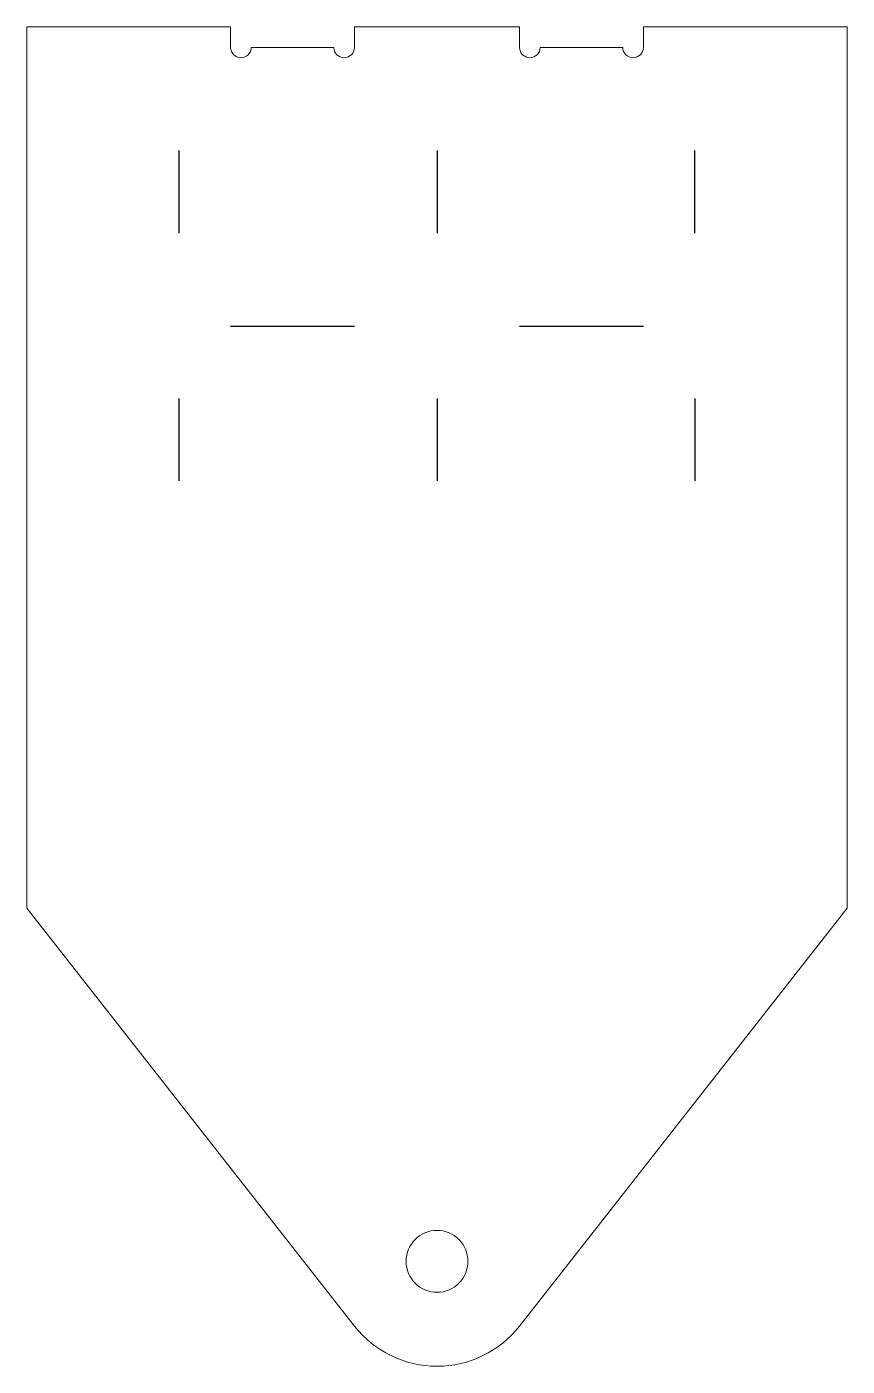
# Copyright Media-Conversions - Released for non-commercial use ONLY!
# Model space of a CAD drawing. Header units: inches. Extents: x 22.49 to 27.46, y 10.93 to 19.04.
import ezdxf

# ---------------------------------------------------------------- set-up
doc = ezdxf.new("R2010")
doc.units = ezdxf.units.IN
doc.header["$MEASUREMENT"] = 0
doc.layers.add('VISIBLE', color=7, linetype='Continuous', lineweight=0)

msp = doc.modelspace()

# ---------------------------------------------------------------- linework, layer by layer
for p, q in [((23.416, 17.7892), (23.416, 18.2892)), ((24.9785, 18.2892), (24.9785, 17.7892)), ((26.541, 17.7892), (26.541, 18.2892)), ((23.7285, 17.2267), (24.4785, 17.2267)), ((25.4785, 17.2267), (26.2285, 17.2267)), ((23.416, 16.2892), (23.416, 16.7892)), ((24.9785, 16.7892), (24.9785, 16.2892)), ((26.541, 16.7892), (26.541, 16.2892))]:
    msp.add_line(p, q)
at = {"layer": 'VISIBLE'}
for p, q in [((22.4935, 13.703), (22.4935, 19.0392)), ((22.4935, 19.0392), (23.7285, 19.0392)), ((23.7285, 18.9142), (23.7285, 19.0392)), ((24.4785, 19.0392), (24.4785, 18.9142)), ((24.4785, 19.0392), (25.4785, 19.0392)), ((25.4785, 18.9142), (25.4785, 19.0392)), ((26.2285, 19.0392), (26.2285, 18.9142)), ((26.2285, 19.0392), (27.4635, 19.0392)), ((27.4635, 19.0392), (27.4635, 13.703)), ((24.3535, 18.9142), (23.8535, 18.9142)), ((26.1035, 18.9142), (25.6035, 18.9142)), ((24.4789, 11.1722), (22.4935, 13.703)), ((27.4635, 13.703), (25.4781, 11.1722))]:
    msp.add_line(p, q, dxfattribs=at)
msp.add_circle((24.9785, 11.5642), 0.1875, dxfattribs=at)
for centre, radius, start, end in [((23.791, 18.9142), 0.0625, 180, 0), ((24.416, 18.9142), 0.0625, 180, 0), ((25.541, 18.9142), 0.0625, 180, 0), ((26.166, 18.9142), 0.0625, 180, 0), ((24.9785, 11.5642), 0.635, 218.11436, 321.88564)]:
    msp.add_arc(centre, radius, start, end, dxfattribs=at)

doc.saveas('drawing.dxf')
